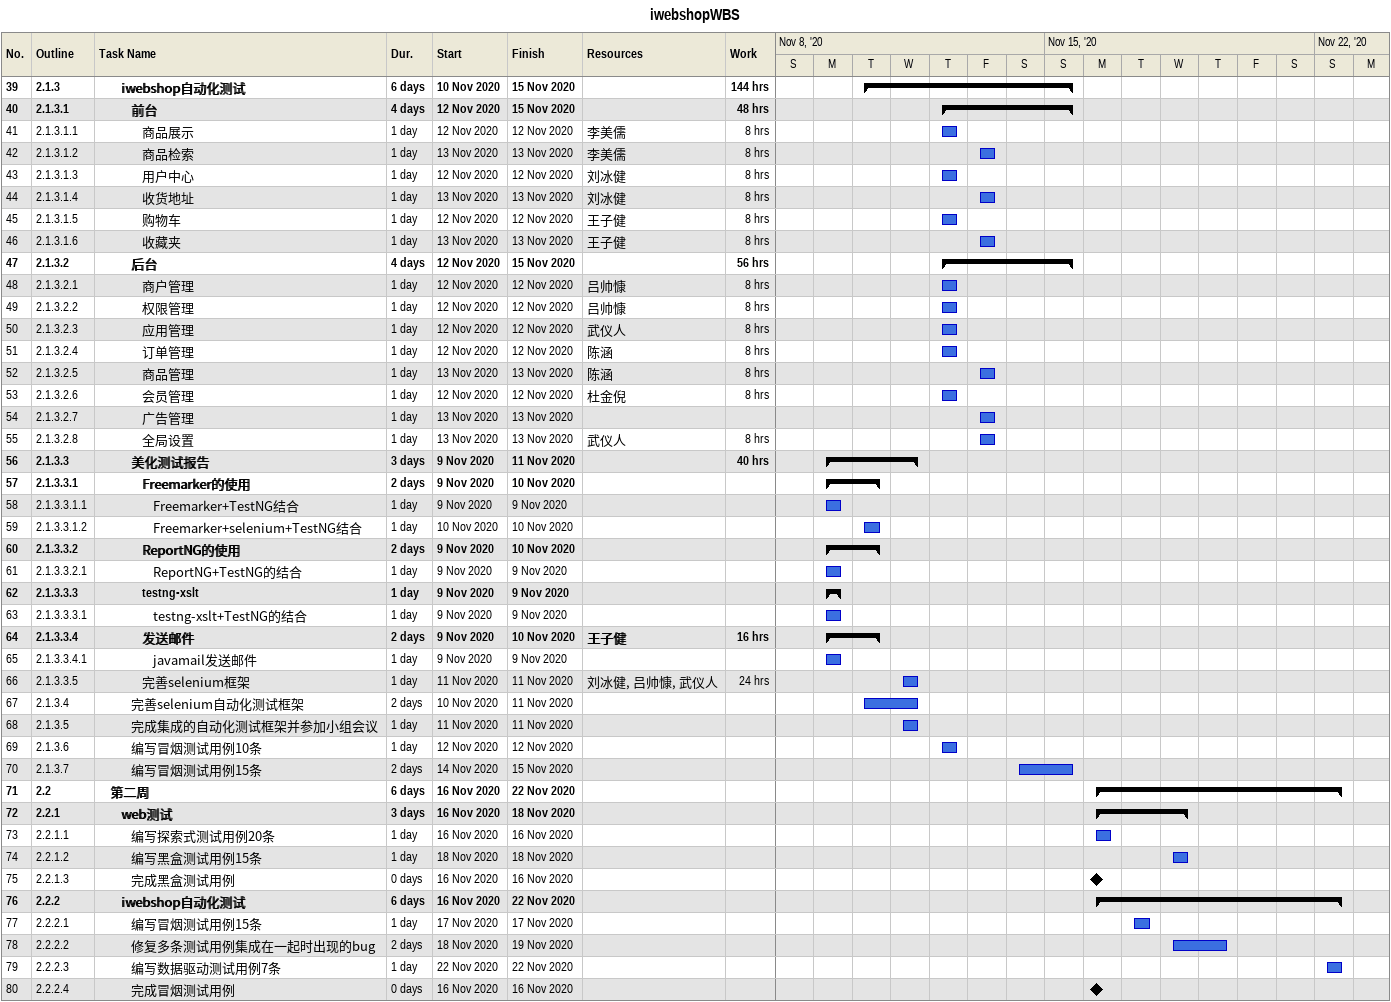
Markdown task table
iwebshopWBS

| ID | WBS | Task | Duration | Start | Finish | Resources | Work (h) |
|---|---|---|---|---|---|---|---|
| 39 | 2.1.3 | **iwebshop自动化测试** | 6d | 2020-11-10 | 2020-11-15 |  | 144 |
| 40 | 2.1.3.1 | **前台** | 4d | 2020-11-12 | 2020-11-15 |  | 48 |
| 41 | 2.1.3.1.1 | 商品展示 | 1d | 2020-11-12 | 2020-11-12 | 李美儒 | 8 |
| 42 | 2.1.3.1.2 | 商品检索 | 1d | 2020-11-13 | 2020-11-13 | 李美儒 | 8 |
| 43 | 2.1.3.1.3 | 用户中心 | 1d | 2020-11-12 | 2020-11-12 | 刘冰健 | 8 |
| 44 | 2.1.3.1.4 | 收货地址 | 1d | 2020-11-13 | 2020-11-13 | 刘冰健 | 8 |
| 45 | 2.1.3.1.5 | 购物车 | 1d | 2020-11-12 | 2020-11-12 | 王子健 | 8 |
| 46 | 2.1.3.1.6 | 收藏夹 | 1d | 2020-11-13 | 2020-11-13 | 王子健 | 8 |
| 47 | 2.1.3.2 | **后台** | 4d | 2020-11-12 | 2020-11-15 |  | 56 |
| 48 | 2.1.3.2.1 | 商户管理 | 1d | 2020-11-12 | 2020-11-12 | 吕帅慷 | 8 |
| 49 | 2.1.3.2.2 | 权限管理 | 1d | 2020-11-12 | 2020-11-12 | 吕帅慷 | 8 |
| 50 | 2.1.3.2.3 | 应用管理 | 1d | 2020-11-12 | 2020-11-12 | 武仪人 | 8 |
| 51 | 2.1.3.2.4 | 订单管理 | 1d | 2020-11-12 | 2020-11-12 | 陈涵 | 8 |
| 52 | 2.1.3.2.5 | 商品管理 | 1d | 2020-11-13 | 2020-11-13 | 陈涵 | 8 |
| 53 | 2.1.3.2.6 | 会员管理 | 1d | 2020-11-12 | 2020-11-12 | 杜金倪 | 8 |
| 54 | 2.1.3.2.7 | 广告管理 | 1d | 2020-11-13 | 2020-11-13 |  |  |
| 55 | 2.1.3.2.8 | 全局设置 | 1d | 2020-11-13 | 2020-11-13 | 武仪人 | 8 |
| 56 | 2.1.3.3 | **美化测试报告** | 3d | 2020-11-09 | 2020-11-11 |  | 40 |
| 57 | 2.1.3.3.1 | **Freemarker的使用** | 2d | 2020-11-09 | 2020-11-10 |  |  |
| 58 | 2.1.3.3.1.1 | Freemarker+TestNG结合 | 1d | 2020-11-09 | 2020-11-09 |  |  |
| 59 | 2.1.3.3.1.2 | Freemarker+selenium+TestNG结合 | 1d | 2020-11-10 | 2020-11-10 |  |  |
| 60 | 2.1.3.3.2 | **ReportNG的使用** | 2d | 2020-11-09 | 2020-11-10 |  |  |
| 61 | 2.1.3.3.2.1 | ReportNG+TestNG的结合 | 1d | 2020-11-09 | 2020-11-09 |  |  |
| 62 | 2.1.3.3.3 | **testng-xslt** | 1d | 2020-11-09 | 2020-11-09 |  |  |
| 63 | 2.1.3.3.3.1 | testng-xslt+TestNG的结合 | 1d | 2020-11-09 | 2020-11-09 |  |  |
| 64 | 2.1.3.3.4 | **发送邮件** | 2d | 2020-11-09 | 2020-11-10 | 王子健 | 16 |
| 65 | 2.1.3.3.4.1 | javamail发送邮件 | 1d | 2020-11-09 | 2020-11-09 |  |  |
| 66 | 2.1.3.3.5 | 完善selenium框架 | 1d | 2020-11-11 | 2020-11-11 | 刘冰健, 吕帅慷, 武仪人 | 24 |
| 67 | 2.1.3.4 | 完善selenium自动化测试框架 | 2d | 2020-11-10 | 2020-11-11 |  |  |
| 68 | 2.1.3.5 | 完成集成的自动化测试框架并参加小组会议 | 1d | 2020-11-11 | 2020-11-11 |  |  |
| 69 | 2.1.3.6 | 编写冒烟测试用例10条 | 1d | 2020-11-12 | 2020-11-12 |  |  |
| 70 | 2.1.3.7 | 编写冒烟测试用例15条 | 2d | 2020-11-14 | 2020-11-15 |  |  |
| 71 | 2.2 | **第二周** | 6d | 2020-11-16 | 2020-11-22 |  |  |
| 72 | 2.2.1 | **web测试** | 3d | 2020-11-16 | 2020-11-18 |  |  |
| 73 | 2.2.1.1 | 编写探索式测试用例20条 | 1d | 2020-11-16 | 2020-11-16 |  |  |
| 74 | 2.2.1.2 | 编写黑盒测试用例15条 | 1d | 2020-11-18 | 2020-11-18 |  |  |
| 75 | 2.2.1.3 | 完成黑盒测试用例 | 0d | 2020-11-16 | 2020-11-16 |  |  |
| 76 | 2.2.2 | **iwebshop自动化测试** | 6d | 2020-11-16 | 2020-11-22 |  |  |
| 77 | 2.2.2.1 | 编写冒烟测试用例15条 | 1d | 2020-11-17 | 2020-11-17 |  |  |
| 78 | 2.2.2.2 | 修复多条测试用例集成在一起时出现的bug | 2d | 2020-11-18 | 2020-11-19 |  |  |
| 79 | 2.2.2.3 | 编写数据驱动测试用例7条 | 1d | 2020-11-22 | 2020-11-22 |  |  |
| 80 | 2.2.2.4 | 完成冒烟测试用例 | 0d | 2020-11-16 | 2020-11-16 |  |  |
